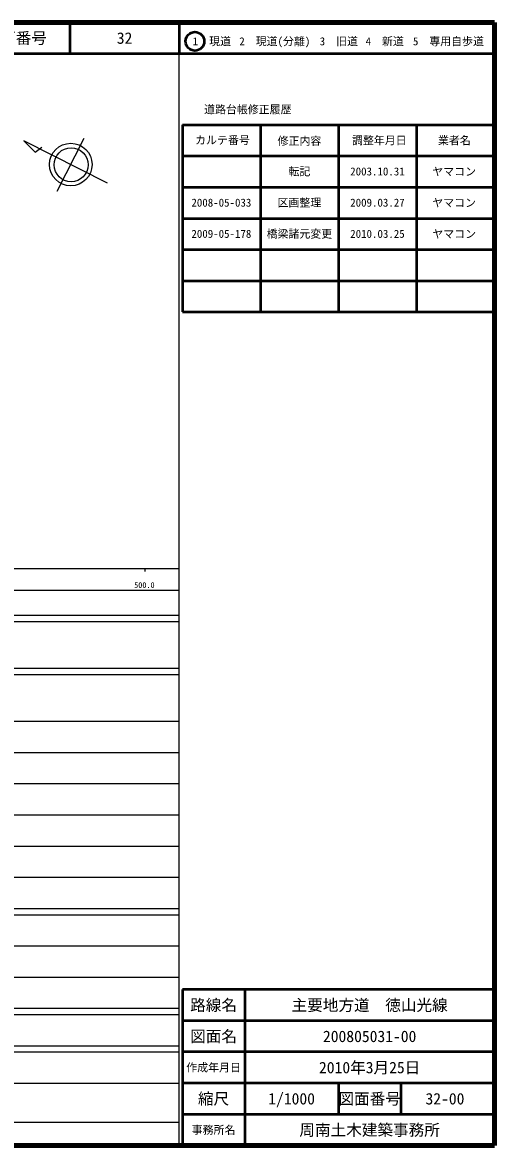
# Model space of a CAD drawing. Units: millimetres, scale not verified. Extents: x 40000 to 680000, y 20000 to 380000.
# Drawn here: x 528786 to 680000, y 20000 to 380000 of the extents above; entities that cross this region are included whole.
import ezdxf
from ezdxf.enums import TextEntityAlignment as Align

# ---------------------------------------------------------------- set-up
doc = ezdxf.new("R2010")
doc.units = ezdxf.units.MM
doc.header["$LTSCALE"] = 1000
for name, color, linetype, lineweight in [('M-BMK-SRVR', 3, 'Continuous', 25), ('M-STR-STRC', 7, 'Continuous', 25), ('M-TTL', 2, 'Continuous', 140), ('M-TTL-BAND', 7, 'Continuous', 25), ('M-TTL-FRAM', 2, 'Continuous', 50), ('M-TTL-LINE', 7, 'Continuous', 50)]:
    doc.layers.add(name, color=color, linetype=linetype, lineweight=lineweight)
doc.layers.add('M-TTL-TXT', color=7, linetype='Continuous')
doc.styles.add('ＭＳ ゴシック', font='')
doc.styles.get('ＭＳ ゴシック').set_extended_font_data('MS Gothic')

msp = doc.modelspace()

# ---------------------------------------------------------------- linework, layer by layer
at = {"layer": 'M-BMK-SRVR'}
for p, q in [((529223, 342041), (532831, 338370)), ((555973, 328461), (529223, 342041)), ((539912, 325919), (548547, 342927)), ((532831, 338370), (535024, 339989))]:
    msp.add_line(p, q, dxfattribs=at)
for centre, radius in [((544247, 334457), 6812), ((544371, 334385), 5450)]:
    msp.add_circle(centre, radius, dxfattribs=at)
at = {"layer": 'M-TTL'}
for p, q in [((680000, 380000), (40000, 380000)), ((680000, 20000), (680000, 380000)), ((40000, 20000), (680000, 20000))]:
    msp.add_line(p, q, dxfattribs=at)
at = {"layer": 'M-TTL-BAND'}
for p, q in [((579000, 20000), (579000, 370000)), ((40000, 205000), (579000, 205000)), ((568000, 205000), (568000, 204000)), ((68000, 198000), (579000, 198000)), ((40000, 190000), (579000, 190000)), ((40000, 188000), (579000, 188000)), ((40000, 173000), (579000, 173000)), ((40000, 171000), (579000, 171000)), ((40000, 156000), (579000, 156000)), ((46000, 146000), (579000, 146000)), ((52000, 136000), (579000, 136000)), ((46000, 126000), (579000, 126000)), ((52000, 116000), (579000, 116000)), ((46000, 106000), (579000, 106000)), ((40000, 96000), (579000, 96000)), ((40000, 94000), (579000, 94000)), ((49000, 84000), (579000, 84000)), ((40000, 74000), (579000, 74000)), ((40000, 64000), (579000, 64000)), ((40000, 62000), (579000, 62000)), ((40000, 52000), (579000, 52000)), ((40000, 50000), (579000, 50000)), ((40000, 40000), (579000, 40000)), ((68000, 27500), (579000, 27500))]:
    msp.add_line(p, q, dxfattribs=at)
at = {"layer": 'M-TTL-FRAM'}
for p, q in [((580000, 347197), (580000, 287197)), ((580000, 347197), (680000, 347197)), ((580000, 287197), (680000, 287197)), ((680000, 70000), (580000, 70000)), ((580000, 70000), (580000, 20000))]:
    msp.add_line(p, q, dxfattribs=at)
at = {"layer": 'M-TTL-LINE'}
for p, q in [((543997, 380000), (543997, 370000)), ((579000, 380000), (579000, 370000)), ((40000, 370000), (680000, 370000)), ((605000, 347197), (605000, 287197)), ((630000, 347197), (630000, 287197)), ((655000, 347197), (655000, 287197)), ((580000, 337197), (680000, 337197)), ((580000, 327197), (680000, 327197)), ((580000, 317197), (680000, 317197)), ((580000, 307197), (680000, 307197)), ((580000, 297197), (680000, 297197)), ((600000, 70000), (600000, 20000)), ((680000, 60000), (580000, 60000)), ((680000, 50000), (580000, 50000)), ((680000, 40000), (580000, 40000)), ((630000, 40000), (630000, 30000)), ((650000, 40000), (650000, 30000)), ((680000, 30000), (580000, 30000))]:
    msp.add_line(p, q, dxfattribs=at)
msp.add_circle((584031, 373958), 3000, dxfattribs=at)

# ---------------------------------------------------------------- texts
at = {"layer": 'M-STR-STRC', "style": 'ＭＳ ゴシック'}
msp.add_text('橋梁諸元変更', height=2566, dxfattribs=at).set_placement((617500, 312245), align=Align.MIDDLE_CENTER)
at = {"layer": 'M-TTL-BAND', "style": 'ＭＳ ゴシック'}
msp.add_text('500.0', height=1833, dxfattribs=at).set_placement((567844, 198195), align=Align.BOTTOM_CENTER)
at = {"layer": 'M-TTL-TXT', "style": 'ＭＳ ゴシック'}
for s, height, p in [('図面番号', 3666, (526622, 375000)), ('32', 3666, (561497, 375000)), ('1\u3000現道', 2566, (589448, 373958)), ('2\u3000現道(分離)', 2566, (609619, 373958)), ('3\u3000旧道', 2566, (630121, 373958)), ('4\u3000新道', 2566, (644824, 373958)), ('5\u3000専用自歩道', 2566, (665228, 373958)), ('道路台帳修正履歴', 2566, (600968, 352113)), ('カルテ番号', 2566, (592839, 342277)), ('修正内容', 2566, (617509, 342023)), ('調整年月日', 2566, (643089, 342197)), ('業者名', 2566, (667134, 342197)), ('転記', 2566, (617500, 332245)), ('2003.10.31', 2566, (642500, 332245)), ('ヤマコン', 2566, (667077, 332189)), ('2008-05-033', 2566, (592500, 322245)), ('区画整理', 2566, (617500, 322245)), ('2009.03.27', 2566, (642500, 322245)), ('ヤマコン', 2566, (667077, 322189)), ('2009-05-178', 2566, (592500, 312245)), ('2010.03.25', 2566, (642500, 312245)), ('ヤマコン', 2566, (667077, 312189)), ('路線名', 3666, (590000, 65000)), ('路線名', 3666, (590000, 65000)), ('主要地方道\u3000徳山光線', 3666, (640000, 65000)), ('図面名', 3666, (590000, 55000)), ('図面名', 3666, (590000, 55000)), ('200805031-00', 3666, (640000, 55000)), ('2010年3月25日', 3666, (640000, 45000)), ('作成年月日', 2566, (590000, 45000)), ('作成年月日', 2566, (590000, 45000)), ('縮尺', 3666, (590000, 35000)), ('縮尺', 3666, (590000, 35000)), ('1/1000', 3666, (615000, 35000)), ('図面番号', 3666, (640000, 35000)), ('図面番号', 3666, (640000, 35000)), ('32-00', 3666, (664125, 35000)), ('事務所名', 2566, (590000, 25000)), ('事務所名', 2566, (590000, 25000)), ('周南土木建築事務所', 3666, (640000, 25000))]:
    msp.add_text(s, height=height, dxfattribs=at).set_placement(p, align=Align.MIDDLE_CENTER)

doc.saveas('drawing.dxf')
